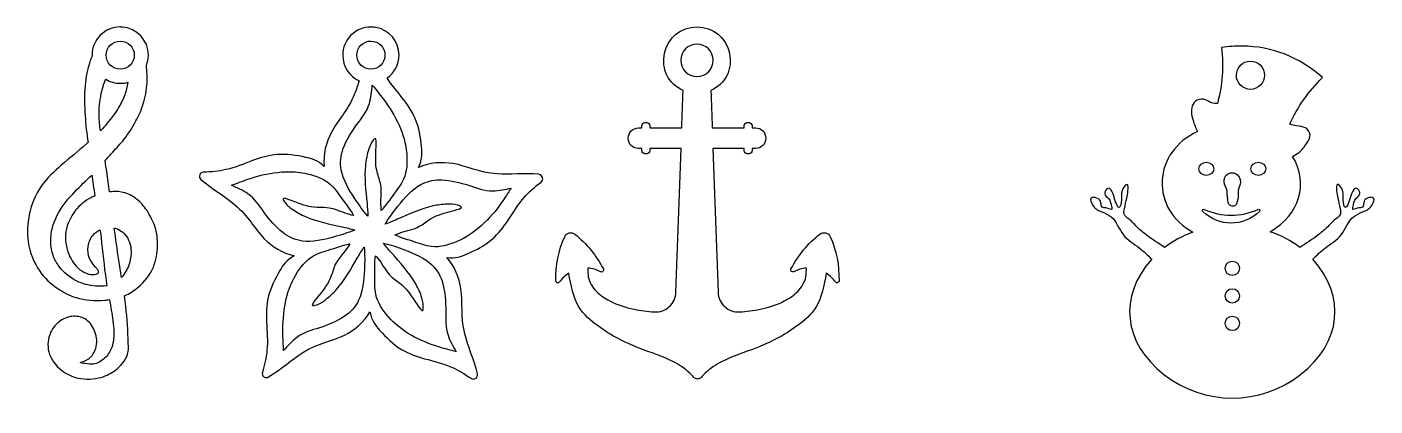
# Model space of a CAD drawing. Extents: x 91 to 611, y 663 to 914.
# Drawn here: x 187.7 to 277.4, y 774.3 to 799.5 of the extents above; entities that cross this region are included whole.
import ezdxf

# ---------------------------------------------------------------- set-up
doc = ezdxf.new("R2010")
doc.units = 0
doc.layers.add('Layer_1', color=7, linetype='CONTINUOUS')

msp = doc.modelspace()

# ---------------------------------------------------------------- linework, layer by layer
at = {"layer": 'Layer_1', "color": 7}
for points in [[(193.912365, 799.548131), (193.912362, 799.546411)], [(194.007808, 799.545485), (193.990848, 799.545485)], [(210.670572, 799.546411), (210.670566, 799.548263)], [(268.611901, 798.275325), (268.612314, 798.276251)], [(228.418822, 792.833996), (228.634993, 792.833996), (228.634993, 792.925016)], [(229.169733, 792.925016), (229.169733, 792.833996), (231.297314, 792.833996)], [(233.322499, 792.833996), (235.45008, 792.833996), (235.45008, 792.925016)], [(235.98482, 792.925016), (235.98482, 792.833996), (236.200991, 792.833996)], [(228.634993, 791.366306), (228.634993, 791.457326), (228.418822, 791.457326)], [(231.251805, 791.457326), (229.169733, 791.457326), (229.169733, 791.366306)], [(235.45008, 791.366306), (235.45008, 791.457326), (233.368008, 791.457326)], [(236.200991, 791.457326), (235.98482, 791.457326), (235.98482, 791.366306)], [(267.912252, 789.847965), (267.956358, 789.847965)], [(267.912252, 789.847198), (267.912252, 789.847965)], [(192.018092, 789.689797), (192.018097, 789.68993)], [(268.499443, 789.221537), (268.499443, 789.218891)], [(266.040852, 787.414563), (266.040773, 787.41496)]]:
    msp.add_lwpolyline(points, dxfattribs=at)
for points in [[(193.912362, 798.608965)], [(210.600317, 798.609838)], [(233.390763, 797.328085)], [(269.155875, 797.271468)], [(192.947796, 796.067427)], [(210.694789, 795.66526)], [(205.071095, 789.911333)], [(266.213229, 790.543662)], [(269.683481, 790.543662)], [(215.143165, 789.375366)], [(277.331282, 788.181909)], [(193.519461, 786.163003)], [(209.197791, 785.111627)], [(211.43747, 785.160549)], [(267.947151, 783.95926)], [(226.075069, 783.43623)], [(267.947151, 782.126542)], [(267.947151, 780.294274)]]:
    msp.add_lwpolyline(points, close=True, dxfattribs=at)
for points in [[(192.586336, 798.997405), (192.234628, 798.645787), (192.03702, 798.168845), (192.036991, 797.671518)], [(193.912362, 799.546411), (193.415036, 799.546509), (192.938043, 799.349023), (192.586336, 798.997405)], [(193.990848, 799.545485), (193.964709, 799.546915), (193.938542, 799.547797), (193.912365, 799.548131)], [(194.037362, 799.542045), (194.027546, 799.542045), (194.017571, 799.545485), (194.007808, 799.545485)], [(195.787258, 797.671518), (195.787101, 798.658377), (195.022022, 799.476199), (194.037362, 799.542045)], [(209.274294, 798.996621), (208.922587, 798.645008), (208.724976, 798.168073), (208.72494, 797.670751)], [(210.600311, 799.545617), (210.102989, 799.545715), (209.626001, 799.348233), (209.274294, 798.996621)], [(210.644399, 799.545617), (210.629704, 799.54579), (210.615007, 799.54579), (210.600311, 799.545617)], [(210.670566, 799.548263), (210.661597, 799.548263), (210.653289, 799.545617), (210.644399, 799.545617)], [(210.901177, 799.520746), (210.82689, 799.535828), (210.750621, 799.546411), (210.670572, 799.546411)], [(212.475212, 797.670566), (212.474962, 798.589739), (211.808432, 799.373205), (210.901177, 799.520746)], [(230.148193, 797.805938), (230.375742, 798.86404), (231.22905, 799.546686), (232.309907, 799.546686)], [(232.309907, 799.546686), (233.390763, 799.546686), (234.244071, 798.86404), (234.47162, 797.805938)], [(192.974919, 797.671518), (192.974949, 798.189242), (193.394639, 798.608933), (193.912362, 798.608965)], [(193.912362, 798.608965), (194.430086, 798.608933), (194.849776, 798.189242), (194.849806, 797.671518)], [(209.662389, 797.672418), (209.66241, 797.921119), (209.761251, 798.15962), (209.937156, 798.33543)], [(209.937156, 798.33543), (210.113062, 798.51124), (210.351616, 798.609951), (210.600317, 798.609838)], [(210.600317, 798.609838), (211.11803, 798.609806), (211.537715, 798.190131), (211.53776, 797.672418)], [(232.309907, 798.408942), (231.71828, 798.408942), (231.22905, 797.93109), (231.22905, 797.328085)], [(233.390763, 797.328085), (233.390763, 797.919712), (232.901533, 798.408942), (232.309907, 798.408942)], [(267.234971, 798.173037), (267.377211, 796.922376), (267.283655, 795.666689), (266.956894, 794.451853)], [(268.612314, 798.276251), (268.157733, 798.279955), (267.697754, 798.245612), (267.234971, 798.173037)], [(273.955565, 796.179505), (272.445824, 797.536184), (270.581727, 798.25945), (268.611901, 798.275325)], [(191.898923, 797.245195), (191.73209, 796.732776), (191.624418, 796.208662), (191.576753, 795.660498)], [(192.041357, 797.613389), (191.989755, 797.491972), (191.94227, 797.369046), (191.898923, 797.245195)], [(192.036991, 797.671518), (192.038145, 797.652121), (192.0396, 797.632742), (192.041357, 797.613389)], [(193.912362, 796.734072), (193.394639, 796.734104), (192.974949, 797.153795), (192.974919, 797.671518)], [(194.849806, 797.671518), (194.849776, 797.153795), (194.430086, 796.734104), (193.912362, 796.734072)], [(195.652574, 796.986485), (195.739959, 797.204384), (195.785645, 797.436756), (195.787258, 797.671518)], [(195.700054, 795.850892), (195.721961, 796.234274), (195.701906, 796.589477), (195.652574, 796.986485)], [(208.72494, 797.670751), (208.725031, 796.938018), (209.151942, 796.272474), (209.817898, 795.966859)], [(209.937147, 797.009389), (209.76124, 797.185205), (209.662403, 797.423713), (209.662389, 797.672418)], [(210.600317, 796.734972), (210.351611, 796.734859), (210.113053, 796.833573), (209.937147, 797.009389)], [(211.53776, 797.672418), (211.53773, 797.154694), (211.11804, 796.735003), (210.600317, 796.734972)], [(211.684075, 796.145929), (212.178754, 796.496362), (212.473479, 797.064342), (212.475212, 797.670566)], [(231.388334, 795.314278), (230.398497, 795.769376), (229.920644, 796.736458), (230.148193, 797.805938)], [(231.22905, 797.328085), (231.22905, 796.725081), (231.706902, 796.247228), (232.309907, 796.247228)], [(232.309907, 796.247228), (232.912911, 796.247228), (233.390763, 796.736458), (233.390763, 797.328085)], [(234.47162, 797.805938), (234.699169, 796.747836), (234.221317, 795.769376), (233.231479, 795.314278)], [(268.218455, 796.334022), (268.218485, 796.851736), (268.63816, 797.271423), (269.155875, 797.271468)], [(269.155875, 797.271468), (269.6736, 797.271438), (270.093291, 796.851746), (270.093321, 796.334022)], [(192.649357, 795.088335), (192.720858, 795.410069), (192.804593, 795.743841), (192.935678, 796.041763)], [(192.935678, 796.041763), (192.939303, 796.050494), (192.944013, 796.058696), (192.947796, 796.067427)], [(192.947788, 796.067454), (193.238796, 795.891358), (193.572224, 795.79774), (193.912362, 795.796626)], [(212.666575, 794.859682), (212.329625, 795.280873), (211.978665, 795.695687), (211.684075, 796.145929)], [(268.492856, 795.670847), (268.317045, 795.846758), (268.218336, 796.085317), (268.218455, 796.334022)], [(270.093321, 796.334022), (270.09344, 796.085313), (269.994728, 795.846749), (269.818911, 795.670838)], [(271.768199, 793.069218), (272.296176, 794.237911), (273.032882, 795.287593), (273.955565, 796.179505)], [(191.576753, 795.660498), (191.517169, 794.993138), (191.529086, 794.301808), (191.576753, 793.634448)], [(193.912362, 795.796626), (194.081402, 795.797239), (194.249583, 795.820709), (194.412333, 795.866397)], [(194.412333, 795.866397), (194.381416, 795.570724), (194.310656, 795.291192), (194.21031, 795.028751)], [(195.425844, 794.373272), (195.580761, 794.849946), (195.676215, 795.362312), (195.700054, 795.850892)], [(209.817898, 795.966859), (209.720658, 795.655312), (209.623127, 795.356121), (209.514137, 795.091431)], [(210.500034, 794.447805), (210.609582, 794.837299), (210.658271, 795.287911), (210.694789, 795.66526)], [(210.694789, 795.66526), (210.938232, 795.373107), (211.181498, 795.068439), (211.412768, 794.764141)], [(231.297314, 792.833996), (231.331447, 793.664549), (231.354202, 794.483725), (231.388334, 795.314278)], [(233.231479, 795.314278), (233.265612, 794.483725), (233.288366, 793.664549), (233.322499, 792.833996)], [(269.155875, 795.396073), (268.907171, 795.396094), (268.668666, 795.494937), (268.492856, 795.670847)], [(269.818911, 795.670838), (269.643095, 795.494927), (269.404584, 795.396087), (269.155875, 795.396073)], [(192.506439, 793.646566), (192.494533, 794.12324), (192.554022, 794.599729), (192.649357, 795.088335)], [(194.21031, 795.028751), (194.103058, 794.73083), (193.972132, 794.456668), (193.805296, 794.194493)], [(194.961241, 793.289034), (195.139993, 793.622701), (195.306676, 793.991927), (195.425844, 794.373272)], [(209.514137, 795.091431), (209.051595, 793.947239), (208.39429, 793.35055), (207.956092, 792.510682)], [(209.647855, 793.023948), (209.988679, 793.498664), (210.329624, 793.887867), (210.500034, 794.447805)], [(211.412768, 794.764141), (211.814451, 794.2164), (212.191856, 793.632596), (212.471815, 793.01183)], [(213.555089, 793.447943), (213.33599, 793.959198), (213.007395, 794.421479), (212.666575, 794.859682)], [(265.339256, 794.413092), (265.152142, 794.10427), (265.221606, 793.698504), (265.330525, 793.340972)], [(265.722479, 794.722178), (265.564856, 794.676035), (265.42641, 794.554062), (265.339256, 794.413092)], [(266.312077, 794.628701), (266.130123, 794.722258), (265.913429, 794.777291), (265.722479, 794.722178)], [(266.563511, 794.497891), (266.477653, 794.529932), (266.399231, 794.583854), (266.312077, 794.628701)], [(266.956894, 794.451853), (266.821057, 794.451853), (266.685272, 794.451853), (266.563511, 794.497891)], [(191.576753, 793.634448), (191.612501, 793.0267), (191.684214, 792.430884), (191.767632, 791.85888)], [(192.589767, 792.633555), (192.554016, 792.967221), (192.506439, 793.300967), (192.506439, 793.646566)], [(193.805296, 794.194493), (193.590795, 793.825081), (193.328548, 793.479402), (193.030632, 793.121897)], [(213.969308, 791.561436), (213.908446, 792.182202), (213.810703, 792.851519), (213.555089, 793.447943)], [(193.030632, 793.121897), (192.88763, 792.955077), (192.744686, 792.788469), (192.589767, 792.633555)], [(194.162838, 792.061393), (194.472674, 792.454643), (194.722906, 792.848106), (194.961241, 793.289034)], [(207.956092, 792.510682), (207.615271, 791.865548), (207.408218, 791.07439), (207.493425, 790.25889)], [(208.759344, 791.465894), (208.954098, 792.001465), (209.307034, 792.549232), (209.647855, 793.023948)], [(212.471815, 793.01183), (212.739602, 792.42755), (212.922551, 791.794322), (212.983411, 791.124846)], [(227.736175, 792.139972), (227.736175, 792.538183), (228.020611, 792.822619), (228.418822, 792.833996)], [(228.634993, 792.925016), (228.634993, 793.027413), (228.680503, 793.107055), (228.771523, 793.163942)], [(228.771523, 793.163942), (228.851165, 793.209452), (228.953562, 793.209452), (229.044581, 793.163942)], [(229.044581, 793.163942), (229.124223, 793.118432), (229.18111, 793.027413), (229.169733, 792.925016)], [(235.45008, 792.925016), (235.45008, 793.027413), (235.49559, 793.107055), (235.575232, 793.163942)], [(235.575232, 793.163942), (235.666251, 793.209452), (235.757271, 793.209452), (235.848291, 793.163942)], [(235.848291, 793.163942), (235.93931, 793.118432), (235.98482, 793.027413), (235.98482, 792.925016)], [(236.200991, 792.833996), (236.599202, 792.833996), (236.883638, 792.54956), (236.883638, 792.139972)], [(265.622659, 792.589555), (264.196368, 791.905262), (263.343073, 790.70863), (263.280261, 789.309247)], [(265.330525, 793.340972), (265.413842, 793.071838), (265.517567, 792.830485), (265.622659, 792.589555)], [(272.219235, 792.96701), (272.065459, 792.990028), (271.916869, 793.030774), (271.768199, 793.069218)], [(272.810288, 792.82604), (272.63344, 792.932402), (272.421694, 792.936265), (272.219235, 792.96701)], [(273.120354, 792.367225), (273.103685, 792.545369), (272.971737, 792.728646), (272.810288, 792.82604)], [(191.648455, 791.75183), (191.076454, 791.239411), (190.564064, 790.834016), (189.992061, 790.345409)], [(191.767632, 791.85888), (191.719964, 791.823109), (191.6842, 791.787575), (191.648455, 791.75183)], [(193.411913, 791.215519), (193.674081, 791.501534), (193.936421, 791.775404), (194.162838, 792.061393)], [(210.706902, 791.940187), (210.536491, 791.696744), (210.475629, 791.490183), (210.414767, 791.283252)], [(210.877434, 792.122829), (210.828745, 792.110658), (210.75559, 792.025409), (210.706902, 791.940187)], [(210.950588, 791.587497), (210.962759, 791.855282), (210.986984, 792.159342), (210.877434, 792.122829)], [(210.986924, 790.017352), (210.901717, 790.431214), (210.914073, 790.869338), (210.950588, 791.587497)], [(213.77455, 790.198142), (214.030165, 790.745883), (214.005823, 791.135403), (213.969308, 791.561436)], [(228.418822, 791.457326), (228.020611, 791.457326), (227.736175, 791.741762), (227.736175, 792.139972)], [(236.883638, 792.139972), (236.883638, 791.741762), (236.599202, 791.457326), (236.200991, 791.457326)], [(272.38833, 791.194828), (272.593383, 791.35887), (272.747476, 791.575141), (272.903792, 791.813504)], [(272.903792, 791.813504), (273.020421, 791.989056), (273.138345, 792.176354), (273.120354, 792.367225)], [(192.899833, 790.631742), (193.066666, 790.822401), (193.24508, 791.02486), (193.411913, 791.215519)], [(204.340998, 791.050022), (203.781078, 791.013509), (203.24531, 790.843144), (202.721907, 790.648384)], [(206.264331, 790.867856), (205.655727, 791.001735), (204.986119, 791.110903), (204.340998, 791.050022)], [(207.493425, 790.25889), (207.055224, 790.672699), (206.678184, 790.770463), (206.264331, 790.867856)], [(208.625628, 790.029443), (208.528256, 790.51633), (208.588933, 790.979008), (208.759344, 791.465894)], [(210.414767, 791.283252), (210.329563, 790.966784), (210.268637, 790.662275), (210.232122, 790.345806)], [(212.983411, 791.124846), (213.0321, 790.540566), (213.007329, 789.932182), (212.776059, 789.420954)], [(228.771523, 791.12738), (228.680503, 791.17289), (228.634993, 791.263909), (228.634993, 791.366306)], [(229.044581, 791.12738), (228.953562, 791.08187), (228.862542, 791.08187), (228.771523, 791.12738)], [(229.169733, 791.366306), (229.169733, 791.263909), (229.124223, 791.184267), (229.044581, 791.12738)], [(230.910481, 781.888898), (231.024256, 785.074582), (231.13803, 788.271643), (231.251805, 791.457326)], [(233.368008, 791.457326), (233.481783, 788.271643), (233.595557, 785.074582), (233.709332, 781.888898)], [(235.575232, 791.12738), (235.49559, 791.17289), (235.438703, 791.263909), (235.45008, 791.366306)], [(235.848291, 791.12738), (235.768648, 791.08187), (235.666251, 791.08187), (235.575232, 791.12738)], [(235.98482, 791.366306), (235.98482, 791.263909), (235.93931, 791.184267), (235.848291, 791.12738)], [(270.472745, 785.917523), (272.450058, 787.090051), (273.044339, 789.087684), (271.961504, 790.92789)], [(271.961504, 790.92789), (272.111443, 791.011207), (272.258896, 791.092329), (272.38833, 791.194828)], [(189.992061, 790.345409), (189.527309, 789.952158), (189.02677, 789.475458), (188.657353, 788.951106)], [(193.019012, 789.904533), (192.983261, 790.14287), (192.935583, 790.393405), (192.899833, 790.631742)], [(193.209406, 788.569841), (193.149822, 789.010743), (193.09051, 789.463605), (193.019012, 789.904533)], [(199.459991, 789.881488), (199.338269, 789.881488), (199.240709, 789.80886), (199.204191, 789.699322)], [(200.956994, 790.052012), (200.470108, 789.930304), (199.959048, 789.893659), (199.459991, 789.881488)], [(202.721907, 790.648384), (202.137641, 790.429282), (201.565603, 790.185918), (200.956994, 790.052012)], [(202.405555, 789.408862), (203.050682, 789.627964), (203.720404, 789.797986), (204.402045, 789.871037)], [(204.402045, 789.871037), (204.563328, 789.889293), (204.725353, 789.901676), (204.887966, 789.907364)], [(204.887966, 789.907364), (204.948945, 789.91001), (205.009966, 789.911069), (205.071095, 789.911333)], [(205.071095, 789.911254), (205.498999, 789.9139), (205.930365, 789.869529), (206.361716, 789.773644)], [(206.361716, 789.773644), (206.933801, 789.651935), (207.493737, 789.433019), (207.919762, 789.05567)], [(209.514143, 788.142936), (209.124633, 788.727216), (208.74735, 789.384336), (208.625628, 790.029443)], [(210.232122, 790.345806), (210.159089, 789.542424), (210.256411, 788.629505), (210.341612, 787.813979)], [(211.23061, 789.153063), (211.169748, 789.420848), (211.047783, 789.713054), (210.986924, 790.017352)], [(216.062691, 790.453439), (215.344534, 790.575174), (214.517054, 790.526781), (213.77455, 790.198142)], [(218.996138, 789.771792), (217.766755, 789.857014), (216.999944, 790.295191), (216.062691, 790.453439)], [(221.783762, 789.747715), (220.83433, 789.82074), (219.811674, 789.71107), (218.996138, 789.771792)], [(265.718589, 790.101331), (265.718589, 790.344801), (265.941554, 790.543662), (266.213229, 790.543662)], [(266.213229, 789.660481), (265.940284, 789.660481), (265.718589, 789.857861), (265.718589, 790.101331)], [(266.213229, 790.543662), (266.484903, 790.543662), (266.706915, 790.344801), (266.706915, 790.101331)], [(266.706915, 790.101331), (266.706915, 789.857861), (266.486173, 789.660481), (266.213229, 789.660481)], [(267.623036, 789.753218), (267.706009, 789.812617), (267.808906, 789.84442), (267.912252, 789.847198)], [(267.956358, 789.847965), (268.025547, 789.84532), (268.093307, 789.828915), (268.157389, 789.79952)], [(268.157389, 789.79952), (268.370114, 789.698264), (268.512407, 789.447068), (268.499443, 789.221537)], [(269.190271, 790.101331), (269.190271, 790.344801), (269.41051, 790.543662), (269.683481, 790.543662)], [(269.683481, 789.660481), (269.41051, 789.660481), (269.190271, 789.857861), (269.190271, 790.101331)], [(269.683481, 790.543662), (269.956426, 790.543662), (270.177141, 790.344801), (270.177141, 790.101331)], [(270.177141, 790.101331), (270.177141, 789.857861), (269.956426, 789.660481), (269.683481, 789.660481)], [(188.657353, 788.951106), (188.2641, 788.379103), (188.001948, 787.747542), (187.858953, 787.05637)], [(190.897519, 788.581827), (191.255022, 788.963171), (191.636755, 789.320359), (192.018092, 789.689797)], [(192.018097, 789.68993), (192.053848, 789.475432), (192.077303, 789.26104), (192.113053, 789.046542)], [(192.113053, 789.046542), (192.148804, 788.796298), (192.196482, 788.545896), (192.232232, 788.295627)], [(199.204191, 789.699322), (199.167676, 789.589758), (199.204252, 789.4676), (199.289459, 789.394575)], [(199.289459, 789.394575), (200.019789, 788.773835), (200.896198, 788.250462), (201.529151, 787.727063)], [(201.322289, 789.006748), (201.687449, 789.140654), (202.040396, 789.287128), (202.405555, 789.408862)], [(202.417668, 788.44718), (202.089018, 788.666282), (201.675275, 788.848501), (201.322289, 789.006748)], [(207.919762, 789.05567), (208.224067, 788.775714), (208.455345, 788.422733), (208.698783, 788.081896)], [(211.291168, 788.568783), (211.291168, 788.800055), (211.279289, 788.970474), (211.23061, 789.153063)], [(212.776059, 789.420954), (212.61782, 789.043605), (212.337859, 788.726977), (212.094415, 788.386141)], [(212.399144, 787.619166), (212.837342, 788.166933), (213.348277, 788.739148), (213.92037, 789.055617)], [(213.92037, 789.055617), (214.303794, 789.268633), (214.70611, 789.369731), (215.143165, 789.375366)], [(215.143165, 789.375419), (215.205601, 789.375419), (215.268689, 789.375419), (215.332593, 789.371979)], [(215.332593, 789.371979), (215.916852, 789.347638), (216.537587, 789.189284), (217.097507, 789.006695)], [(217.097507, 789.006695), (217.645256, 788.836277), (218.131846, 788.629717), (218.71611, 788.641887)], [(220.822095, 788.213897), (221.150743, 788.59122), (221.527904, 788.908059), (221.929587, 789.224474)], [(222.026964, 789.516627), (221.990447, 789.626191), (221.905483, 789.699031), (221.783762, 789.747715)], [(221.929587, 789.224474), (222.026964, 789.297499), (222.06348, 789.40709), (222.026964, 789.516627)], [(260.95289, 789.065565), (260.883675, 789.085938), (260.740184, 788.923272), (260.660756, 788.783598)], [(261.000367, 788.640194), (261.018306, 788.815745), (261.025926, 789.043869), (260.95289, 789.065565)], [(263.280261, 789.309247), (263.216179, 787.908594), (263.959076, 786.660473), (265.317444, 785.882598)], [(267.394859, 789.229025), (267.375544, 789.419975), (267.462857, 789.637913), (267.623036, 789.753218)], [(267.605097, 788.625377), (267.571786, 788.834266), (267.416555, 789.01503), (267.394859, 789.229025)], [(268.499443, 789.218891), (268.489124, 789.029238), (268.367654, 788.860037), (268.341989, 788.676786)], [(274.937011, 789.066068), (274.863933, 789.044372), (274.873353, 788.816274), (274.890021, 788.640723)], [(275.230593, 788.784128), (275.151139, 788.925098), (275.007497, 789.087764), (274.937011, 789.066068)], [(189.825394, 787.211257), (190.111396, 787.711744), (190.492352, 788.164737), (190.897519, 788.581827)], [(191.958507, 788.176935), (191.577174, 787.974343), (191.21957, 787.688249), (190.945486, 787.342676)], [(192.232232, 788.295627), (192.136898, 788.259882), (192.041925, 788.224586), (191.958507, 788.176935)], [(194.103249, 788.53399), (193.817247, 788.605507), (193.507325, 788.605587), (193.209406, 788.569841)], [(194.997092, 788.093114), (194.734924, 788.29568), (194.425001, 788.4625), (194.103249, 788.53399)], [(195.676312, 787.342676), (195.485643, 787.628664), (195.259255, 787.878617), (194.997092, 788.093114)], [(203.500937, 787.205489), (203.172287, 787.668034), (202.892384, 788.106344), (202.417668, 788.44718)], [(205.290557, 787.996621), (205.034945, 788.093988), (204.754738, 788.203578), (204.754738, 788.094014)], [(204.754738, 788.094014), (204.754738, 788.045331), (204.815478, 787.960241), (204.876338, 787.875018)], [(206.787561, 787.546088), (206.373707, 787.594771), (205.972198, 787.741007), (205.290557, 787.996621)], [(208.698783, 788.081896), (208.917882, 787.777598), (209.148856, 787.485657), (209.34361, 787.169162)], [(210.390544, 786.961808), (210.074068, 787.32696), (209.794104, 787.716929), (209.514143, 788.142936)], [(211.266959, 787.887136), (211.266959, 788.106238), (211.291168, 788.361852), (211.291168, 788.568783)], [(212.094415, 788.386141), (211.875313, 788.081843), (211.668809, 787.765481), (211.425365, 787.485525)], [(218.71611, 788.641887), (219.117793, 788.641887), (219.55624, 788.739334), (219.933576, 788.824529)], [(219.933576, 788.824529), (219.72665, 788.49589), (219.519476, 788.179369), (219.300377, 787.862874)], [(219.738827, 786.692673), (220.091821, 787.203928), (220.408242, 787.751352), (220.822095, 788.213897)], [(258.563025, 788.181909), (258.445127, 788.101184), (258.55276, 787.827896), (258.682204, 787.644645)], [(258.827059, 788.193021), (258.728395, 788.213659), (258.619408, 788.220353), (258.563025, 788.181909)], [(259.169094, 787.944498), (259.111415, 788.080335), (258.983401, 788.157144), (258.827059, 788.193021)], [(259.694729, 788.813152), (259.566591, 788.813152), (259.431675, 788.583891), (259.457339, 788.431385)], [(259.457339, 788.431385), (259.477845, 788.298114), (259.620053, 788.225062), (259.709747, 788.131506)], [(259.927758, 788.612095), (259.868783, 788.706922), (259.784449, 788.813152), (259.694729, 788.813152)], [(259.709747, 788.131506), (259.853257, 787.981592), (259.862499, 787.779265), (259.917585, 787.537065)], [(260.113792, 788.095654), (260.052277, 788.305813), (260.032825, 788.44165), (259.927758, 788.612095)], [(260.413195, 787.521561), (260.314506, 787.498542), (260.185548, 787.848348), (260.113792, 788.095654)], [(260.568223, 788.040409), (260.554147, 787.822551), (260.495216, 787.541934), (260.413195, 787.521561)], [(260.660756, 788.783598), (260.513383, 788.526026), (260.584892, 788.342829), (260.568223, 788.040409)], [(260.764433, 787.443562), (260.816953, 787.698594), (260.872049, 787.941746), (260.919463, 788.159604)], [(260.919463, 788.159604), (260.951504, 788.304411), (260.981053, 788.440275), (261.000367, 788.640194)], [(267.613828, 788.346321), (267.611183, 788.437311), (267.61912, 788.534387), (267.605097, 788.625377)], [(267.640948, 788.083245), (267.629307, 788.175532), (267.616342, 788.259194), (267.613828, 788.346321)], [(267.78049, 787.679703), (267.671561, 787.759157), (267.65894, 787.934602), (267.640948, 788.083245)], [(268.341989, 788.388522), (268.341989, 788.18093), (268.291771, 787.977042), (268.231525, 787.777122)], [(268.341989, 788.676786), (268.329289, 788.583229), (268.341989, 788.485915), (268.341989, 788.388522)], [(274.890021, 788.640723), (274.909336, 788.440804), (274.938387, 788.306237), (274.970428, 788.160133)], [(274.970428, 788.160133), (275.020408, 787.941005), (275.074383, 787.698594), (275.12693, 787.443588)], [(275.323118, 788.040939), (275.305127, 788.343358), (275.377967, 788.525285), (275.230593, 788.784128)], [(275.476709, 787.52209), (275.394715, 787.542463), (275.336083, 787.82308), (275.323118, 788.040939)], [(275.778043, 788.096184), (275.704992, 787.848851), (275.574102, 787.499071), (275.476709, 787.52209)], [(275.963596, 788.612624), (275.85853, 788.44218), (275.839533, 788.306342), (275.778043, 788.096184)], [(276.197118, 788.813682), (276.108694, 788.813682), (276.022545, 788.708721), (275.963596, 788.612624)], [(275.973782, 787.537092), (276.031435, 787.779265), (276.038103, 787.982095), (276.181613, 788.132035)], [(276.181613, 788.132035), (276.271307, 788.225565), (276.413759, 788.299939), (276.435454, 788.431914)], [(276.435454, 788.431914), (276.459796, 788.58442), (276.326552, 788.813682), (276.197118, 788.813682)], [(277.067227, 788.19355), (276.909588, 788.157673), (276.781583, 788.080414), (276.7252, 787.944551)], [(277.331282, 788.181909), (277.274899, 788.221464), (277.164621, 788.21522), (277.067227, 788.19355)], [(277.212113, 787.644645), (277.340278, 787.827896), (277.44918, 788.101184), (277.331282, 788.181909)], [(189.289089, 785.495274), (189.324839, 786.103022), (189.527476, 786.686905), (189.825394, 787.211257)], [(190.945486, 787.342676), (190.611824, 786.925586), (190.385044, 786.437059), (190.301629, 785.92464)], [(196.236357, 786.222111), (196.117191, 786.603429), (195.914647, 786.961331), (195.676312, 787.342676)], [(201.529151, 787.727063), (202.478575, 786.935879), (202.831461, 786.132682), (203.500932, 785.451035)], [(204.718403, 785.878549), (204.25586, 786.231557), (203.841758, 786.730773), (203.500937, 787.205489)], [(204.876338, 787.875018), (205.046751, 787.631575), (205.229576, 787.509866), (205.41216, 787.388131)], [(205.41216, 787.388131), (205.679947, 787.205569), (205.947497, 787.059386), (206.239629, 786.92548)], [(207.676075, 787.509734), (207.408287, 787.534076), (207.091866, 787.509575), (206.787561, 787.546088)], [(208.248229, 787.388131), (208.02913, 787.461183), (207.858659, 787.497563), (207.676075, 787.509734)], [(208.89354, 787.156568), (208.674441, 787.217448), (208.442984, 787.327277), (208.248229, 787.388131)], [(209.440988, 786.98652), (209.258404, 787.023032), (209.088295, 787.071372), (208.89354, 787.156568)], [(209.34361, 787.169162), (209.380126, 787.108308), (209.40447, 787.047374), (209.440988, 786.98652)], [(210.341612, 787.813979), (210.365954, 787.534023), (210.402715, 787.253935), (210.390544, 786.961808)], [(211.291168, 787.327092), (211.278997, 787.509681), (211.266959, 787.692403), (211.266959, 787.887136)], [(211.425365, 787.485525), (211.388847, 787.42467), (211.339857, 787.375775), (211.291168, 787.327092)], [(211.546965, 786.426423), (211.790409, 786.828114), (212.082668, 787.217501), (212.399144, 787.619166)], [(214.723617, 787.631284), (213.944598, 787.460892), (213.104887, 787.071425), (212.350212, 786.742785)], [(214.663059, 786.828034), (215.028224, 787.034965), (215.442031, 787.144397), (216.135838, 787.339157)], [(215.673173, 787.753363), (215.344526, 787.729021), (215.040094, 787.704335), (214.723617, 787.631284)], [(216.391637, 787.680232), (216.111676, 787.765428), (215.892273, 787.765533), (215.673173, 787.753363)], [(216.135838, 787.339157), (216.391455, 787.400011), (216.69576, 787.485525), (216.622727, 787.570721)], [(216.622727, 787.570721), (216.586212, 787.607233), (216.489014, 787.643693), (216.391637, 787.680232)], [(219.300377, 787.862874), (218.910873, 787.302962), (218.473027, 786.779404), (217.961795, 786.32903)], [(258.682204, 787.644645), (258.851353, 787.405012), (259.053942, 787.320583), (259.2718, 787.230889)], [(259.286818, 787.551115), (259.21247, 787.6216), (259.22418, 787.812497), (259.169094, 787.944498)], [(259.2718, 787.230889), (259.481959, 787.145005), (259.707135, 787.051449), (259.882713, 786.909209)], [(259.622553, 787.479413), (259.47518, 787.517857), (259.350873, 787.492113), (259.286818, 787.551115)], [(259.932614, 787.422712), (259.915971, 787.354767), (259.759687, 787.443615), (259.622553, 787.479413)], [(259.917585, 787.537065), (259.927904, 787.493489), (259.938964, 787.447054), (259.932614, 787.422712)], [(260.749404, 787.093279), (260.71604, 787.195806), (260.740091, 787.320557), (260.764433, 787.443562)], [(261.072059, 786.751252), (260.942625, 786.856345), (260.794251, 786.954876), (260.749404, 787.093279)], [(265.973913, 787.257612), (265.945602, 787.284547), (265.93785, 787.325399), (265.954598, 787.361276)], [(265.954598, 787.361276), (265.971002, 787.394931), (266.005213, 787.415516), (266.040852, 787.414563)], [(269.759046, 787.257612), (268.704363, 786.234203), (267.028411, 786.234361), (265.973913, 787.257612)], [(266.040773, 787.41496), (266.052679, 787.41496), (266.064585, 787.411785), (266.076121, 787.406229)], [(266.076121, 787.406229), (267.212799, 786.882115), (268.521456, 786.882115), (269.656838, 787.406229)], [(267.989299, 787.62496), (267.913708, 787.62496), (267.835576, 787.641364), (267.78049, 787.679703)], [(268.050815, 787.6284), (268.030442, 787.624696), (268.010995, 787.62496), (267.989299, 787.62496)], [(268.231525, 787.777122), (268.205861, 787.693831), (268.137942, 787.637396), (268.050815, 787.6284)], [(269.656838, 787.406229), (269.692715, 787.422898), (269.733778, 787.415489), (269.761957, 787.387443)], [(269.761957, 787.387443), (269.796326, 787.350455), (269.795717, 787.292273), (269.759046, 787.257612)], [(275.14254, 787.093809), (275.097693, 786.955431), (274.948653, 786.856847), (274.817949, 786.751781)], [(275.12693, 787.443588), (275.151271, 787.320557), (275.175772, 787.196335), (275.14254, 787.093809)], [(275.95976, 787.423242), (275.952087, 787.447583), (275.963464, 787.493515), (275.973782, 787.537092)], [(276.270301, 787.479439), (276.134464, 787.444752), (275.977751, 787.355323), (275.95976, 787.423242)], [(276.011591, 786.909209), (276.185873, 787.051449), (276.412647, 787.145005), (276.621536, 787.230889)], [(276.606032, 787.551141), (276.543219, 787.492351), (276.418944, 787.517883), (276.270301, 787.479439)], [(276.7252, 787.944551), (276.670114, 787.81128), (276.681623, 787.621626), (276.606032, 787.551141)], [(276.621536, 787.230889), (276.841934, 787.320583), (277.044235, 787.405012), (277.212113, 787.644645)], [(187.858953, 787.05637), (187.739785, 786.47246), (187.703836, 785.8527), (187.787251, 785.244951)], [(196.391387, 785.007064), (196.403293, 785.412247), (196.355525, 785.828861), (196.236357, 786.222111)], [(206.239629, 786.92548), (206.98213, 786.596841), (207.88331, 786.414225), (208.686673, 786.243834)], [(208.686673, 786.243834), (208.966632, 786.182953), (209.234181, 786.122204), (209.514143, 786.024838)], [(212.350212, 786.742785), (212.082424, 786.62105), (211.826924, 786.511645), (211.546965, 786.426423)], [(213.385036, 786.085348), (213.604135, 786.158373), (213.762131, 786.231663), (213.92037, 786.32903)], [(213.92037, 786.32903), (214.15164, 786.475106), (214.395269, 786.669787), (214.663059, 786.828034)], [(217.961795, 786.32903), (217.474909, 785.890826), (216.927091, 785.525674), (216.318482, 785.257889)], [(218.66767, 785.414628), (219.093698, 785.779807), (219.42235, 786.230155), (219.738827, 786.692673)], [(259.882713, 786.909209), (260.247918, 786.609329), (260.398, 786.09273), (260.692741, 785.715963)], [(261.66311, 786.177158), (261.468323, 786.365542), (261.300156, 786.568001), (261.072059, 786.751252)], [(262.242048, 785.691727), (262.039562, 785.844206), (261.841227, 786.004174), (261.66311, 786.177158)], [(274.227372, 786.177688), (274.050524, 786.004703), (273.850393, 785.844259), (273.647934, 785.691753)], [(274.817949, 786.751781), (274.589798, 786.568531), (274.420862, 786.366071), (274.227372, 786.177688)], [(275.201569, 785.715963), (275.497585, 786.09273), (275.64509, 786.609329), (276.011591, 786.909209)], [(189.443635, 784.351452), (189.312557, 784.708957), (189.26525, 785.102023), (189.289089, 785.495274)], [(190.301629, 785.92464), (190.218211, 785.412221), (190.302158, 784.875539), (190.50462, 784.386959)], [(191.779739, 784.935309), (191.827406, 785.221324), (191.922675, 785.483367), (192.101425, 785.697865)], [(192.101425, 785.697865), (192.220593, 785.840873), (192.387278, 785.960359), (192.566029, 786.043782)], [(192.566029, 786.043782), (192.577961, 785.996104), (192.577855, 785.936387), (192.589762, 785.888736)], [(192.589762, 785.888736), (192.70893, 784.935388), (192.792475, 783.970161), (192.92356, 783.016813)], [(193.519461, 786.163003), (193.602879, 786.151097), (193.686321, 786.127073), (193.757819, 786.091301)], [(193.817409, 784.029904), (193.71016, 784.744914), (193.614796, 785.447992), (193.519461, 786.163003)], [(193.757819, 786.091301), (194.079571, 785.94832), (194.329889, 785.673973), (194.472891, 785.364119)], [(194.472891, 785.364119), (194.651641, 784.982801), (194.663283, 784.554229), (194.603698, 784.149072)], [(203.500932, 785.451035), (204.012163, 784.939807), (204.706232, 784.489221), (205.497419, 784.318829)], [(206.044874, 785.294269), (205.557987, 785.355124), (205.120086, 785.562081), (204.718403, 785.878549)], [(208.114516, 785.562187), (207.432875, 785.367427), (206.689993, 785.209047), (206.044874, 785.294269)], [(209.514143, 786.024838), (209.063771, 785.842249), (208.613577, 785.696066), (208.114516, 785.562187)], [(212.204389, 785.708449), (212.3748, 785.769329), (212.532859, 785.842328), (212.727614, 785.903182)], [(212.386547, 785.623173), (212.325685, 785.647515), (212.265252, 785.684107), (212.204389, 785.708449)], [(213.445594, 785.257889), (213.092602, 785.379598), (212.727368, 785.477097), (212.386547, 785.623173)], [(212.727614, 785.903182), (212.946708, 785.964036), (213.190281, 786.024494), (213.385036, 786.085348)], [(217.000134, 784.440855), (217.572223, 784.684298), (218.180783, 784.988596), (218.66767, 785.414628)], [(222.912141, 782.651187), (222.889386, 783.663779), (223.082802, 784.664994), (223.503768, 785.586567)], [(223.503768, 785.586567), (223.560655, 785.711718), (223.674429, 785.802738), (223.799581, 785.83687)], [(223.799581, 785.83687), (223.93611, 785.871003), (224.07264, 785.83687), (224.186414, 785.757228)], [(224.186414, 785.757228), (224.96008, 785.131469), (225.608594, 784.346426), (226.075069, 783.43623)], [(238.567499, 783.43623), (239.033974, 784.346426), (239.682488, 785.131469), (240.490286, 785.757228)], [(240.490286, 785.757228), (240.604061, 785.848248), (240.74059, 785.871003), (240.877119, 785.83687)], [(240.877119, 785.83687), (241.013648, 785.802738), (241.116045, 785.711718), (241.172933, 785.586567)], [(241.172933, 785.586567), (241.593898, 784.664994), (241.787314, 783.663779), (241.76456, 782.651187)], [(260.692741, 785.715963), (260.970792, 785.359727), (261.380886, 785.129275), (261.743551, 784.851198)], [(263.439164, 784.871518), (263.036786, 785.135493), (262.631621, 785.398251), (262.242048, 785.691727)], [(265.317444, 785.882598), (264.628018, 785.635291), (263.996616, 785.294402), (263.439164, 784.871518)], [(272.451301, 784.872047), (271.866942, 785.316706), (271.200614, 785.668893), (270.472745, 785.917523)], [(273.647934, 785.691753), (273.259631, 785.398304), (272.85495, 785.136022), (272.451301, 784.872047)], [(274.150748, 784.851198), (274.512143, 785.129275), (274.922221, 785.359727), (275.201569, 785.715963)], [(187.787251, 785.244951), (187.882586, 784.529967), (188.168953, 783.838768), (188.550287, 783.290604)], [(190.50462, 784.386959), (190.659537, 784.005615), (190.897749, 783.671948), (191.207585, 783.409772)], [(191.874695, 784.136901), (191.767457, 784.375212), (191.743988, 784.661227), (191.779739, 784.935309)], [(196.117178, 783.564818), (196.307844, 784.017653), (196.37948, 784.506577), (196.391387, 785.007064)], [(206.775456, 784.308378), (207.128447, 784.515282), (207.530199, 784.61294), (207.931877, 784.746819)], [(207.931877, 784.746819), (208.284868, 784.856383), (208.637871, 784.990078), (209.003036, 785.0753)], [(208.89354, 784.649453), (208.759648, 784.466863), (208.588931, 784.271839), (208.467209, 784.113618)], [(209.197785, 785.111627), (209.112579, 784.965551), (209.015262, 784.8077), (208.89354, 784.649453)], [(209.003036, 785.0753), (209.063895, 785.087471), (209.124757, 785.099377), (209.197791, 785.111627)], [(209.696787, 784.162566), (209.842856, 784.406009), (209.976868, 784.649267), (210.159451, 784.88054)], [(210.159451, 784.88054), (210.195964, 784.393653), (210.195906, 783.91899), (210.171569, 783.407762)], [(211.984917, 784.49102), (211.790162, 784.710122), (211.595709, 784.917105), (211.43747, 785.160549)], [(211.437478, 785.160549), (211.900015, 785.051011), (212.362393, 784.904696), (212.837101, 784.722107)], [(213.555076, 782.507145), (213.153393, 783.20091), (212.532666, 783.882425), (211.984917, 784.49102)], [(212.837101, 784.722107), (213.494399, 784.466493), (214.188343, 784.162381), (214.663059, 783.712006)], [(214.638837, 784.929409), (214.237154, 784.965921), (213.847276, 785.123983), (213.445594, 785.257889)], [(216.318482, 785.257889), (215.782907, 785.026617), (215.198751, 784.868554), (214.638837, 784.929409)], [(215.648953, 784.209291), (216.245391, 784.124095), (216.610625, 784.270437), (217.000134, 784.440855)], [(261.743551, 784.851198), (262.047267, 784.619264), (262.3176, 784.355368), (262.587978, 784.090096)], [(273.30633, 784.090096), (273.576708, 784.355368), (273.847059, 784.619264), (274.150748, 784.851198)], [(189.849133, 783.600537), (189.682297, 783.826941), (189.538964, 784.07737), (189.443635, 784.351452)], [(191.016698, 782.635468), (190.563863, 782.861873), (190.158966, 783.195354), (189.849133, 783.600537)], [(192.268081, 783.564765), (192.125079, 783.743518), (191.97003, 783.922377), (191.874695, 784.136901)], [(192.423111, 783.385986), (192.375444, 783.445571), (192.315746, 783.505181), (192.268081, 783.564765)], [(193.996177, 782.873964), (193.936596, 783.255282), (193.876993, 783.648559), (193.817409, 784.029904)], [(194.603698, 784.149072), (194.556031, 783.851151), (194.460958, 783.552753), (194.294122, 783.290604)], [(195.104158, 782.218485), (195.533159, 782.57599), (195.902677, 783.040467), (196.117178, 783.564818)], [(205.497419, 784.318829), (204.961849, 784.026676), (204.754852, 783.698089), (204.535753, 783.332937)], [(205.60692, 783.054569), (205.899052, 783.553653), (206.288569, 784.028395), (206.775456, 784.308378)], [(208.175074, 783.602522), (208.077697, 783.346907), (208.004725, 783.042398), (207.870829, 782.762442)], [(208.467209, 784.113618), (208.333314, 783.931029), (208.248107, 783.772913), (208.175074, 783.602522)], [(208.297161, 782.056586), (208.832737, 782.653037), (209.282934, 783.456577), (209.696787, 784.162566)], [(210.865321, 782.994032), (210.865321, 783.371381), (210.840926, 783.748439), (210.877439, 784.113618)], [(210.877439, 784.113618), (210.88961, 784.186643), (210.889477, 784.247444), (210.901648, 784.320496)], [(210.901648, 784.320496), (211.02337, 784.174419), (211.145274, 784.040778), (211.254825, 783.88253)], [(211.254825, 783.88253), (211.388718, 783.68777), (211.510503, 783.48076), (211.632225, 783.310368)], [(214.663059, 783.712006), (215.028224, 783.371196), (215.259256, 782.945084), (215.393151, 782.458197)], [(216.59851, 782.115905), (216.488962, 782.834065), (216.196702, 783.600696), (215.648953, 784.209291)], [(225.0511, 783.493118), (225.0511, 783.299701), (225.039722, 783.106285), (225.073854, 782.924246)], [(225.89303, 783.254191), (225.631349, 783.390721), (225.346913, 783.470363), (225.0511, 783.493118)], [(239.591468, 783.493118), (239.295655, 783.470363), (239.011219, 783.390721), (238.749538, 783.254191)], [(239.557336, 782.924246), (239.591468, 783.106285), (239.591468, 783.299701), (239.591468, 783.493118)], [(262.587978, 784.090096), (260.356934, 781.615578), (260.682708, 778.515504), (263.395585, 776.41516)], [(267.46799, 783.47867), (267.46799, 783.743915), (267.681879, 783.95926), (267.947151, 783.95926)], [(267.947151, 782.999535), (267.683176, 782.999535), (267.46799, 783.213398), (267.46799, 783.47867)], [(267.947151, 783.95926), (268.212422, 783.95926), (268.427741, 783.743915), (268.427741, 783.47867)], [(268.427741, 783.47867), (268.427741, 783.213398), (268.212422, 782.999535), (267.947151, 782.999535)], [(272.497762, 776.41516), (275.210644, 778.515504), (275.537378, 781.615578), (273.30633, 784.090096)], [(188.550287, 783.290604), (188.883956, 782.825836), (189.288951, 782.444492), (189.753703, 782.134664)], [(192.268076, 782.30167), (191.827163, 782.337415), (191.409949, 782.444783), (191.016698, 782.635468)], [(191.207585, 783.409772), (191.386329, 783.266791), (191.588686, 783.147887), (191.815106, 783.10021)], [(191.815106, 783.10021), (191.970022, 783.064491), (192.148727, 783.064279), (192.31556, 783.088039)], [(192.31556, 783.088039), (192.387062, 783.099945), (192.435123, 783.147623), (192.458962, 783.207207)], [(192.458962, 783.207207), (192.482801, 783.266791), (192.470789, 783.338308), (192.423111, 783.385986)], [(192.92356, 783.016813), (192.959311, 782.790409), (192.994876, 782.551886), (193.030627, 782.325482)], [(194.294122, 783.290604), (194.210712, 783.135664), (194.115346, 782.993133), (193.996177, 782.873964)], [(204.535753, 783.332937), (204.23145, 782.809511), (203.914907, 782.200996), (203.768841, 781.568032)], [(204.913163, 781.216506), (205.047058, 781.861641), (205.266099, 782.482486), (205.60692, 783.054569)], [(207.870829, 782.762442), (207.700419, 782.372948), (207.43269, 782.032218), (206.982318, 781.472306)], [(210.171569, 783.407762), (210.135054, 782.701773), (210.062019, 781.934983), (209.782057, 781.350703)], [(210.925879, 781.752341), (210.840678, 782.154032), (210.865321, 782.580197), (210.865321, 782.994032)], [(211.632225, 783.310368), (211.76612, 783.115608), (211.875671, 782.993635), (212.021737, 782.871927)], [(212.021737, 782.871927), (212.240838, 782.701508), (212.496334, 782.531408), (212.727606, 782.324477)], [(223.00316, 782.526035), (222.946273, 782.537413), (222.912141, 782.5943), (222.912141, 782.651187)], [(223.776826, 783.151794), (223.526522, 783.003888), (223.321729, 782.799094), (223.151067, 782.571545)], [(224.448095, 780.910439), (224.061262, 781.547575), (223.913355, 782.355374), (223.776826, 783.151794)], [(225.073854, 782.924246), (225.142119, 782.560167), (225.346913, 782.218844), (225.608594, 781.945786)], [(226.052314, 783.276946), (226.006805, 783.231436), (225.949917, 783.220059), (225.89303, 783.254191)], [(226.075069, 783.43623), (226.097824, 783.379343), (226.097824, 783.322456), (226.052314, 783.276946)], [(238.590254, 783.276946), (238.544744, 783.322456), (238.533366, 783.379343), (238.567499, 783.43623)], [(238.749538, 783.254191), (238.692651, 783.231436), (238.635763, 783.231436), (238.590254, 783.276946)], [(239.022596, 781.945786), (239.284278, 782.218844), (239.489071, 782.560167), (239.557336, 782.924246)], [(240.911252, 783.151794), (240.774722, 782.343996), (240.626815, 781.547575), (240.239983, 780.910439)], [(241.525633, 782.571545), (241.354972, 782.810471), (241.150178, 783.003888), (240.911252, 783.151794)], [(241.76456, 782.651187), (241.76456, 782.5943), (241.730427, 782.54879), (241.67354, 782.526035)], [(189.753703, 782.134664), (190.123123, 781.884421), (190.528314, 781.670347), (190.969232, 781.539245)], [(193.030627, 782.325482), (192.792295, 782.277857), (192.54216, 782.277936), (192.268076, 782.30167)], [(194.19869, 781.65844), (194.532356, 781.789542), (194.830073, 781.992054), (195.104158, 782.218485)], [(207.60292, 781.411266), (207.858537, 781.606), (208.078062, 781.813142), (208.297161, 782.056586)], [(211.765945, 780.255327), (211.376436, 780.69353), (211.047601, 781.2046), (210.925879, 781.752341)], [(212.727606, 782.324477), (213.044077, 782.03235), (213.275477, 781.679316), (213.67716, 781.070694)], [(213.957182, 781.642856), (213.847634, 781.947101), (213.713312, 782.227189), (213.555076, 782.507145)], [(215.393151, 782.458197), (215.539217, 781.898285), (215.587906, 781.25331), (215.587906, 780.669056)], [(216.853825, 779.121401), (216.549519, 780.314276), (216.744576, 781.178644), (216.59851, 782.115905)], [(223.151067, 782.571545), (223.116935, 782.526035), (223.060047, 782.50328), (223.00316, 782.526035)], [(225.608594, 781.945786), (225.870275, 781.672727), (226.177466, 781.479311), (226.507412, 781.308649)], [(230.466761, 780.933193), (230.73982, 781.183497), (230.899104, 781.52482), (230.910481, 781.888898)], [(233.709332, 781.888898), (233.720709, 781.513443), (233.879993, 781.183497), (234.153052, 780.933193)], [(238.123779, 781.308649), (238.453724, 781.479311), (238.760915, 781.672727), (239.022596, 781.945786)], [(241.67354, 782.526035), (241.616653, 782.50328), (241.559766, 782.526035), (241.525633, 782.571545)], [(267.46799, 781.645926), (267.46799, 781.911197), (267.681879, 782.126542), (267.947151, 782.126542)], [(267.947151, 782.126542), (268.212422, 782.126542), (268.427741, 781.911197), (268.427741, 781.645926)], [(190.969232, 781.539245), (191.576981, 781.348613), (192.232307, 781.300908), (192.88772, 781.360493)], [(192.88772, 781.360493), (192.994972, 781.372399), (193.090529, 781.384041), (193.19778, 781.395841)], [(193.19778, 781.395841), (193.233531, 781.157504), (193.281209, 780.931232), (193.316959, 780.692895)], [(194.282017, 780.94335), (194.258179, 781.181687), (194.23444, 781.42013), (194.19869, 781.65844)], [(194.448673, 778.476452), (194.424834, 779.322537), (194.377352, 780.13301), (194.282017, 780.94335)], [(203.768841, 781.568032), (203.647119, 781.020291), (203.635009, 780.460432), (203.659351, 779.900494)], [(204.742631, 779.171566), (204.73046, 779.865383), (204.779268, 780.54703), (204.913163, 781.216506)], [(206.982318, 781.472306), (206.811908, 781.265375), (206.616968, 781.034049), (206.726518, 780.997537)], [(206.726518, 780.997537), (206.775207, 780.985366), (206.872828, 781.009972), (206.970205, 781.046458)], [(206.970205, 781.046458), (207.250164, 781.131681), (207.420339, 781.26519), (207.60292, 781.411266)], [(209.782057, 781.350703), (209.575129, 780.900355), (209.246418, 780.559572), (208.820391, 780.267445)], [(213.67716, 781.070694), (213.823226, 780.851593), (213.9937, 780.595952), (214.054559, 780.681174)], [(214.090895, 780.92438), (214.078724, 781.228677), (214.018044, 781.435926), (213.957182, 781.642856)], [(214.054559, 780.681174), (214.091077, 780.717687), (214.090895, 780.826986), (214.090895, 780.92438)], [(225.745123, 779.624788), (225.233139, 779.988866), (224.766664, 780.398454), (224.448095, 780.910439)], [(226.507412, 781.308649), (227.019397, 781.046968), (227.565514, 780.864929), (228.123008, 780.751154)], [(229.476924, 780.580493), (229.852379, 780.557738), (230.193703, 780.68289), (230.466761, 780.933193)], [(234.153052, 780.933193), (234.42611, 780.68289), (234.778811, 780.557738), (235.154267, 780.580493)], [(236.508182, 780.751154), (237.065677, 780.864929), (237.611794, 781.046968), (238.123779, 781.308649)], [(240.239983, 780.910439), (239.932792, 780.398454), (239.454939, 779.988866), (238.942954, 779.624788)], [(267.947151, 781.166791), (267.683176, 781.166791), (267.46799, 781.38068), (267.46799, 781.645926)], [(268.427741, 781.645926), (268.427741, 781.38068), (268.211126, 781.166791), (267.947151, 781.166791)], [(189.968323, 780.013656), (189.670404, 779.811064), (189.431903, 779.5373), (189.276987, 779.203633)], [(190.802573, 780.287871), (190.504655, 780.275964), (190.218574, 780.180476), (189.968323, 780.013656)], [(191.672194, 780.049507), (191.421942, 780.22826), (191.112406, 780.299777), (190.802573, 780.287871)], [(192.232238, 779.251126), (192.113069, 779.57286), (191.934362, 779.858848), (191.672194, 780.049507)], [(193.316959, 780.692895), (193.400377, 780.216248), (193.471709, 779.739706), (193.483615, 779.251126)], [(203.659351, 779.900494), (203.683693, 779.267557), (203.744439, 778.646844), (203.683587, 778.026077)], [(208.820391, 780.267445), (208.345678, 779.950976), (207.74911, 779.707348), (207.189191, 779.524759)], [(208.844614, 779.036152), (209.48974, 779.35262), (210.134697, 779.876099), (210.536372, 780.582088)], [(210.536372, 780.582088), (210.658094, 779.985663), (210.901722, 779.681101), (211.181684, 779.364606)], [(213.287656, 779.025754), (212.727741, 779.354393), (212.204143, 779.756269), (211.765945, 780.255327)], [(215.587906, 780.669056), (215.587906, 780.096947), (215.539461, 779.585666), (215.734216, 779.025754)], [(228.123008, 780.751154), (228.566729, 780.660135), (229.021826, 780.603248), (229.476924, 780.580493)], [(235.154267, 780.580493), (235.609364, 780.603248), (236.064462, 780.660135), (236.508182, 780.751154)], [(267.46799, 779.813684), (267.46799, 780.078955), (267.681879, 780.294274), (267.947151, 780.294274)], [(267.947151, 780.294274), (268.212422, 780.294274), (268.427741, 780.078955), (268.427741, 779.813684)], [(189.276987, 779.203633), (189.098237, 778.810383), (189.050556, 778.345615), (189.157808, 777.928525)], [(192.280199, 778.142653), (192.399365, 778.500158), (192.36332, 778.893621), (192.232238, 779.251126)], [(193.483615, 779.251126), (193.495521, 778.845943), (193.459565, 778.428932), (193.292734, 778.071427)], [(204.791563, 778.015626), (204.767221, 778.40512), (204.742631, 778.782072), (204.742631, 779.171566)], [(207.189191, 779.524759), (206.641442, 779.35434), (206.142675, 779.232447), (205.667964, 778.879439)], [(206.069586, 777.867618), (207.116393, 778.524923), (207.992562, 778.610119), (208.844614, 779.036152)], [(211.181684, 779.364606), (211.595537, 778.902061), (212.070325, 778.427398), (212.630239, 778.086588)], [(215.174171, 778.234622), (214.516874, 778.441527), (213.884091, 778.684917), (213.287656, 779.025754)], [(215.734216, 779.025754), (215.855937, 778.648405), (216.086908, 778.259043), (216.281663, 777.930378)], [(217.693891, 776.455879), (217.462619, 777.39314), (217.04858, 778.330216), (216.853825, 779.121401)], [(228.464332, 778.168475), (227.497249, 778.543931), (226.575677, 779.021783), (225.745123, 779.624788)], [(238.942954, 779.624788), (238.112401, 779.021783), (237.179451, 778.543931), (236.223746, 778.168475)], [(267.947151, 779.334549), (267.683176, 779.334549), (267.46799, 779.548412), (267.46799, 779.813684)], [(268.427741, 779.813684), (268.427741, 779.548412), (268.211126, 779.334549), (267.947151, 779.334549)], [(191.815111, 777.46344), (192.029612, 777.618354), (192.196781, 777.880477), (192.280199, 778.142653)], [(194.401197, 777.773479), (194.472703, 778.011816), (194.46058, 778.238115), (194.448673, 778.476452)], [(205.667964, 778.879439), (205.351488, 778.635996), (205.04718, 778.295582), (204.791563, 778.015626)], [(216.281663, 777.930378), (215.916498, 778.027771), (215.539336, 778.125058), (215.174171, 778.234622)], [(230.73982, 777.25828), (230.011664, 777.633736), (229.22662, 777.872662), (228.464332, 778.168475)], [(236.223746, 778.168475), (235.461458, 777.872662), (234.676414, 777.645113), (233.948258, 777.25828)], [(189.157808, 777.928525), (189.276973, 777.439945), (189.610923, 777.010711), (190.004174, 776.700884)], [(191.255067, 777.213435), (191.457651, 777.284926), (191.648275, 777.344272), (191.815111, 777.46344)], [(191.565125, 777.141733), (191.457873, 777.153639), (191.362316, 777.189623), (191.255067, 777.213435)], [(192.792282, 777.427589), (192.601615, 777.272675), (192.375616, 777.141654), (192.137281, 777.105882)], [(193.292734, 778.071427), (193.173573, 777.821184), (193.00678, 777.606342), (192.792282, 777.427589)], [(194.067398, 777.165493), (194.2104, 777.344245), (194.341612, 777.547049), (194.401197, 777.773479)], [(203.683587, 778.026077), (203.634898, 777.52702), (203.525406, 777.040186), (203.37934, 776.553299)], [(203.793074, 776.249001), (204.608608, 776.76023), (205.375771, 777.429415), (206.069586, 777.867618)], [(212.630239, 778.086588), (213.104953, 777.794461), (213.6406, 777.624228), (214.176175, 777.46598)], [(214.176175, 777.46598), (214.784786, 777.295588), (215.393225, 777.14938), (215.965311, 776.905936)], [(231.832054, 776.495992), (231.513486, 776.803183), (231.13803, 777.053486), (230.73982, 777.25828)], [(233.948258, 777.25828), (233.550048, 777.053486), (233.174592, 776.803183), (232.856024, 776.495992)], [(190.004174, 776.700884), (190.314004, 776.450641), (190.683241, 776.27202), (191.088411, 776.176691)], [(192.137281, 777.105882), (191.958531, 777.070137), (191.755791, 777.105961), (191.565125, 777.141733)], [(192.649362, 776.224157), (193.018781, 776.331419), (193.328905, 776.498186), (193.614907, 776.724617)], [(193.614907, 776.724617), (193.78174, 776.843785), (193.924398, 776.986766), (194.067398, 777.165493)], [(203.37934, 776.553299), (203.342822, 776.443735), (203.379342, 776.334224), (203.47672, 776.261172)], [(215.965311, 776.905936), (216.415682, 776.711176), (216.842019, 776.443682), (217.268044, 776.163726)], [(217.584401, 776.163726), (217.681781, 776.22458), (217.718233, 776.346342), (217.693891, 776.455879)], [(232.093735, 776.222933), (232.002716, 776.313953), (231.923074, 776.404972), (231.832054, 776.495992)], [(232.856024, 776.495992), (232.765004, 776.404972), (232.673985, 776.313953), (232.594343, 776.222933)], [(263.395585, 776.41516), (266.108464, 774.313599), (269.78488, 774.313599), (272.497762, 776.41516)], [(191.088411, 776.176691), (191.600822, 776.069428), (192.172699, 776.093082), (192.649362, 776.224157)], [(203.47672, 776.261172), (203.574097, 776.188147), (203.695697, 776.1882), (203.793074, 776.249001)], [(217.268044, 776.163726), (217.365421, 776.090701), (217.487024, 776.090701), (217.584401, 776.163726)], [(232.344039, 776.109159), (232.241642, 776.109159), (232.150622, 776.154668), (232.093735, 776.222933)], [(232.594343, 776.222933), (232.526078, 776.154668), (232.435058, 776.109159), (232.344039, 776.109159)]]:
    msp.add_open_spline(points, degree=3, dxfattribs=at)

doc.saveas('drawing.dxf')
